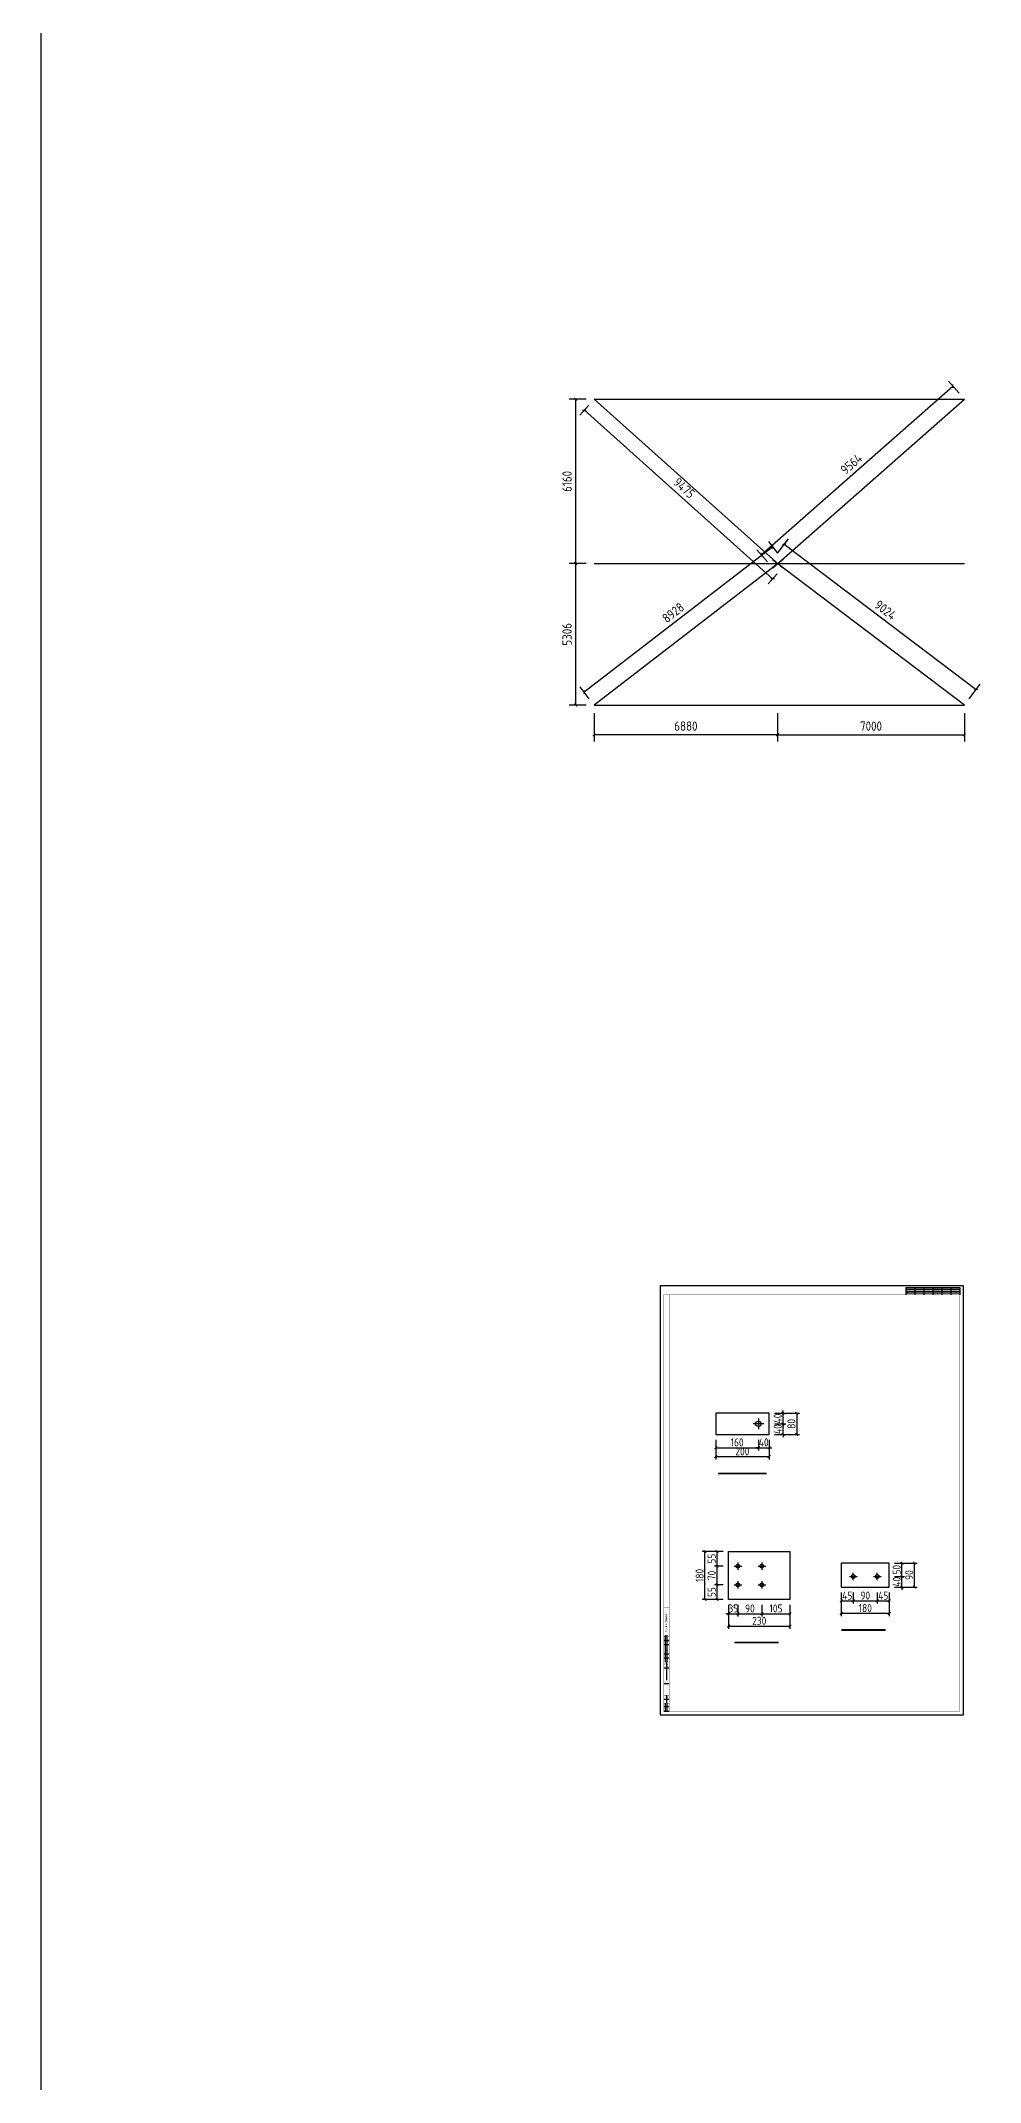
# Model space of a CAD drawing. Extents: x -196983 to 471790, y -783661 to 190401.
# Drawn here: x 175021 to 210233, y -240024 to -163508 of the extents above; entities that cross this region are included whole.
import ezdxf

# ---------------------------------------------------------------- set-up
doc = ezdxf.new("R2010")
doc.units = 0
doc.header["$LTSCALE"] = 1000
doc.header["$MEASUREMENT"] = 0
for name, color, linetype in [('_TCH_MASK', 7, 'Continuous'), ('AXIS', 3, 'Continuous'), ('PUB_TITLE', 4, 'Continuous')]:
    doc.layers.add(name, color=color, linetype=linetype)
doc.styles.get("Standard").update_dxf_attribs({"font": 'gbenor.shx', "bigfont": 'gbcbig.shx'})
doc.styles.add('图框', font='')
doc.styles.get('图框').set_extended_font_data('SimSun')
doc.dimstyles.get("Standard").update_dxf_attribs({"dimscale": 100, "dimtxt": 3.5, "dimasz": 1, "dimexe": 2.5, "dimexo": 3, "dimgap": 1.5, "dimtad": 1, "dimdec": 0, "dimzin": 0, "dimdsep": 46, "dimtxsty": 'Standard', "dimblk": 'ARCHTICK', "dimcen": 0.09, "dimadec": 0, "dimazin": 0, "dimtfac": 1, "dimtdec": 0, "dimtix": 1, "dimtmove": 2, "dimatfit": 3, "dimfxl": 1, "dimtolj": 1, "dimtzin": 0, "dimarcsym": 0})

# ---------------------------------------------------------------- blocks, each defined once
blk = doc.blocks.new('_ArchTick')
at = {"color": 0, "linetype": 'ByBlock', "const_width": 0.4}
blk.add_lwpolyline([(-0.5, -0.5), (0.5, 0.5)], dxfattribs=at)
blk = doc.blocks.new('*D1538')
at = {"color": 0, "lineweight": -2}
for p, q in [((195761, -188708), (195761, -189769)), ((202641, -188708), (202641, -189769)), ((202641, -189519), (195761, -189519))]:
    blk.add_line(p, q, dxfattribs=at)
at = {"layer": 'Defpoints', "color": 0}
for p in [(195761, -188408), (202641, -188408), (195761, -189519)]:
    blk.add_point(p, dxfattribs=at)
at = {"color": 0, "lineweight": -2, "xscale": 100, "yscale": 100, "zscale": 100, "rotation": 180}
blk.add_blockref('_ArchTick', (195761, -189519), dxfattribs=at)
at = {"color": 0, "lineweight": -2, "xscale": 100, "yscale": 100, "zscale": 100}
blk.add_blockref('_ArchTick', (202641, -189519), dxfattribs=at)
at = {"color": 0, "insert": (199201, -189194), "char_height": 350, "attachment_point": 5}
blk.add_mtext('\\A1;6880', dxfattribs=at)
blk = doc.blocks.new('*D1539')
at = {"color": 0, "lineweight": -2}
for p, q in [((202641, -188708), (202641, -189769)), ((209641, -188708), (209641, -189769)), ((202641, -189519), (209641, -189519))]:
    blk.add_line(p, q, dxfattribs=at)
at = {"layer": 'Defpoints', "color": 0}
for p in [(202641, -188408), (209641, -188408), (209641, -189519)]:
    blk.add_point(p, dxfattribs=at)
at = {"color": 0, "lineweight": -2, "xscale": 100, "yscale": 100, "zscale": 100, "rotation": 180}
blk.add_blockref('_ArchTick', (202641, -189519), dxfattribs=at)
at = {"color": 0, "lineweight": -2, "xscale": 100, "yscale": 100, "zscale": 100}
blk.add_blockref('_ArchTick', (209641, -189519), dxfattribs=at)
at = {"color": 0, "insert": (206141, -189194), "char_height": 350, "attachment_point": 5}
blk.add_mtext('\\A1;7000', dxfattribs=at)
blk = doc.blocks.new('*D1540')
at = {"color": 0, "lineweight": -2}
for p, q in [((202459, -182473), (195389, -187925)), ((202648, -182718), (202306, -182275)), ((195578, -188170), (195236, -187727))]:
    blk.add_line(p, q, dxfattribs=at)
at = {"layer": 'Defpoints', "color": 0}
for p in [(202831, -182955), (195389, -187925), (195761, -188408)]:
    blk.add_point(p, dxfattribs=at)
at = {"color": 0, "lineweight": -2, "xscale": 100, "yscale": 100, "zscale": 100}
for p, rotation in [((202459, -182473), 37.64016145653964), ((195389, -187925), 217.6401614565397)]:
    blk.add_blockref('_ArchTick', p, dxfattribs=dict(at, rotation=rotation))
at = {"color": 0, "insert": (198725, -184942), "char_height": 350, "attachment_point": 5, "rotation": 37.64016}
blk.add_mtext('\\A1;8928', dxfattribs=at)
blk = doc.blocks.new('*D1541')
at = {"color": 0, "lineweight": -2}
for p, q in [((195561, -177166), (195228, -177538)), ((202453, -183671), (195395, -177351)), ((202620, -183486), (202287, -183858))]:
    blk.add_line(p, q, dxfattribs=at)
at = {"layer": 'Defpoints', "color": 0}
for p in [(195395, -177351), (195761, -176942), (202820, -183262)]:
    blk.add_point(p, dxfattribs=at)
at = {"color": 0, "lineweight": -2, "xscale": 100, "yscale": 100, "zscale": 100}
for p, rotation in [((195395, -177351), 138.1603616260456), ((202453, -183671), 318.1603616260456)]:
    blk.add_blockref('_ArchTick', p, dxfattribs=dict(at, rotation=rotation))
at = {"color": 0, "insert": (199141, -180269), "char_height": 350, "attachment_point": 5, "rotation": 318.16036}
blk.add_mtext('\\A1;9475', dxfattribs=at)
blk = doc.blocks.new('*D1542')
at = {"color": 0, "lineweight": -2}
for p, q in [((202028, -182769), (209209, -176450)), ((209443, -176717), (209043, -176263)), ((202263, -183035), (201863, -182581))]:
    blk.add_line(p, q, dxfattribs=at)
at = {"layer": 'Defpoints', "color": 0}
for p in [(209209, -176450), (209641, -176942), (202461, -183261)]:
    blk.add_point(p, dxfattribs=at)
at = {"color": 0, "lineweight": -2, "xscale": 100, "yscale": 100, "zscale": 100}
for p, rotation in [((209209, -176450), 41.34777721969362), ((202028, -182769), 221.3477772196936)]:
    blk.add_blockref('_ArchTick', p, dxfattribs=dict(at, rotation=rotation))
at = {"color": 0, "insert": (205404, -179366), "char_height": 350, "attachment_point": 5, "rotation": 41.34778}
blk.add_mtext('\\A1;9564', dxfattribs=at)
blk = doc.blocks.new('*D1543')
at = {"color": 0, "lineweight": -2}
for p, q in [((202631, -182718), (203042, -182176)), ((202891, -182375), (210082, -187826)), ((209822, -188169), (210233, -187627))]:
    blk.add_line(p, q, dxfattribs=at)
at = {"layer": 'Defpoints', "color": 0}
for p in [(202450, -182957), (210082, -187826), (209641, -188408)]:
    blk.add_point(p, dxfattribs=at)
at = {"color": 0, "lineweight": -2, "xscale": 100, "yscale": 100, "zscale": 100}
for p, rotation in [((202891, -182375), 142.837872668797), ((210082, -187826), 322.837872668797)]:
    blk.add_blockref('_ArchTick', p, dxfattribs=dict(at, rotation=rotation))
at = {"color": 0, "insert": (206683, -184842), "char_height": 350, "attachment_point": 5, "rotation": 322.83787}
blk.add_mtext('\\A1;9024', dxfattribs=at)
blk = doc.blocks.new('*D1570')
at = {"color": 0, "lineweight": -2}
for p, q in [((195461, -183102), (194822, -183102)), ((195072, -188408), (195072, -183102)), ((195461, -188408), (194822, -188408))]:
    blk.add_line(p, q, dxfattribs=at)
at = {"layer": 'Defpoints', "color": 0}
for p in [(195072, -183102), (195761, -183102), (195761, -188408)]:
    blk.add_point(p, dxfattribs=at)
at = {"color": 0, "lineweight": -2, "xscale": 100, "yscale": 100, "zscale": 100}
for p, rotation in [((195072, -183102), 90), ((195072, -188408), 270)]:
    blk.add_blockref('_ArchTick', p, dxfattribs=dict(at, rotation=rotation))
at = {"color": 0, "insert": (194747, -185755), "char_height": 350, "attachment_point": 5, "rotation": 90}
blk.add_mtext('\\A1;5306', dxfattribs=at)
blk = doc.blocks.new('*D1571')
at = {"color": 0, "lineweight": -2}
for p, q in [((195461, -176942), (194822, -176942)), ((195072, -183102), (195072, -176942)), ((195461, -183102), (194822, -183102))]:
    blk.add_line(p, q, dxfattribs=at)
at = {"layer": 'Defpoints', "color": 0}
for p in [(195072, -176942), (195761, -176942), (195761, -183102)]:
    blk.add_point(p, dxfattribs=at)
at = {"color": 0, "lineweight": -2, "xscale": 100, "yscale": 100, "zscale": 100}
for p, rotation in [((195072, -176942), 90), ((195072, -183102), 270)]:
    blk.add_blockref('_ArchTick', p, dxfattribs=dict(at, rotation=rotation))
at = {"color": 0, "insert": (194747, -180022), "char_height": 350, "attachment_point": 5, "rotation": 90}
blk.add_mtext('\\A1;6160', dxfattribs=at)
blk = doc.blocks.new('$titleblk$00000095')
for p, q in [((-150, 20), (-150, 0)), ((-150, 20), (0, 20)), ((-150, 15), (-75, 15)), ((-150, 10), (-75, 10)), ((-150, 5), (-75, 5)), ((-125, 20), (-125, 0)), ((-100, 20), (-100, 0)), ((-75, 20), (-75, 0)), ((-75, 20), (-75, 0)), ((-75, 15), (0, 15)), ((-75, 10), (0, 10)), ((-75, 5), (0, 5)), ((-50, 20), (-50, 0)), ((-25, 20), (-25, 0)), ((0, 20), (0, 0))]:
    blk.add_line(p, q)
at = {"width": 0.8}
for s, p in [('建   筑', (-146.4, 15.6)), ('结   构', (-146.4, 10.9)), ('通   讯', (-146.4, 0.9)), ('电   气', (-146.4, 5.6)), ('给 排 水', (-71, 10.9)), ('暖  通', (-70.3, 15.7)), ('工   艺', (-70.3, 6.1)), ('自   控', (-70.3, 1.2))]:
    blk.add_text(s, height=3.51, dxfattribs=at).set_placement(p)
blk = doc.blocks.new('新块')
for p, q in [((-5840, 800), (-8800, 800)), ((-5840, 600), (-8800, 600)), ((-8240, 400), (-8240, 1000)), ((-7780, 400), (-7780, 1000)), ((-6760, 400), (-6760, 1000)), ((-6300, 400), (-6300, 1000)), ((-5840, 700), (-3840, 700)), ((-5200, 400), (-5200, 1000)), ((-3440, 400), (-3440, 1000)), ((-2160, 700), (-1280, 700)), ((-1720, 400), (-1720, 1000)), ((-400, 800), (-1280, 800)), ((-400, 600), (-1280, 600)), ((-920, 400), (-920, 1000)), ((-400, 400), (-400, 1000))]:
    blk.add_line(p, q)
for points, const_width in [([(-11880, 400), (-11880, 1000), (-400, 1000)], 32), ([(-8800, 400), (-8800, 1000)], 20), ([(-7320, 400), (-7320, 1000)], 20), ([(-5840, 400), (-5840, 1000)], 20), ([(-3840, 400), (-3840, 1000)], 20), ([(-2160, 400), (-2160, 1000)], 20), ([(-1280, 400), (-1280, 1000)], 20)]:
    blk.add_lwpolyline(points, dxfattribs=dict(const_width=const_width))
at = {"layer": 'PUB_TITLE'}
blk.add_lwpolyline([(-47560, 0), (0, 0), (0, 33640), (-47560, 33640)], close=True, dxfattribs=at)
at = {"layer": 'PUB_TITLE', "const_width": 40}
blk.add_lwpolyline([(-46560, 400), (-400, 400), (-400, 33240), (-46560, 33240)], close=True, dxfattribs=at)
at = {"layer": 'PUB_TITLE', "const_width": 32}
blk.add_lwpolyline([(-400, 1000), (-46560, 1000)], dxfattribs=at)
at = {"layer": 'PUB_TITLE', "xscale": 40, "yscale": 40, "zscale": 40, "rotation": 90}
blk.add_blockref('$titleblk$00000095', (-46560, 33240), dxfattribs=at)
at = {"style": '图框', "width": 0.8}
for s, height, p in [('安徽乾坤建材科技有限公司', 160, (-11315, 604)), ('项目负责人', 80, (-8739, 457)), ('审    核', 80, (-8702, 659)), ('审    定', 80, (-8701, 854)), ('设计负责人', 80, (-7265, 659)), ('校    对', 80, (-7217, 851)), ('设 计 人', 80, (-7213, 457)), ('项目名称', 80, (-5712, 494)), ('工程名称', 80, (-5712, 794)), ('名称', 80, (-3732, 498)), ('图纸', 80, (-3732, 778)), ('工程编号', 80, (-2112, 803)), ('图   号', 80, (-2098, 504)), ('比 例', 80, (-1211, 457)), ('阶 段', 80, (-1205, 851)), ('日 期', 80, (-1212, 659))]:
    blk.add_text(s, height=height, dxfattribs=at).set_placement(p)
for tag, p in [('项目负责人', (-8228, 444)), ('审定人', (-8147, 838)), ('审核人', (-8147, 641)), ('设计负责人', (-6745, 649)), ('设计人', (-6659, 447)), ('校对', (-6621, 837)), ('项目名称', (-5026, 479)), ('工程名称', (-5026, 781)), ('图名', (-3347, 649)), ('图号', (-1657, 502)), ('日期', (-905, 632)), ('阶段', (-810, 832)), ('比例', (-810, 446))]:
    blk.add_attdef(tag, p, '', height=120)
blk = doc.blocks.new('*D1640')
at = {"layer": 'AXIS', "color": 0, "lineweight": -2}
for p, q in [((200320, -215947), (200320, -216342)), ((200320, -216242), (201920, -216242)), ((201920, -215947), (201920, -216342))]:
    blk.add_line(p, q, dxfattribs=at)
at = {"layer": 'Defpoints', "color": 0}
for p in [(200320, -215747), (201920, -215747), (201920, -216242)]:
    blk.add_point(p, dxfattribs=at)
at = {"layer": 'AXIS', "color": 0, "lineweight": -2, "xscale": 100, "yscale": 100, "zscale": 100, "rotation": 180}
blk.add_blockref('_ArchTick', (200320, -216242), dxfattribs=at)
at = {"layer": 'AXIS', "color": 0, "lineweight": -2, "xscale": 100, "yscale": 100, "zscale": 100}
blk.add_blockref('_ArchTick', (201920, -216242), dxfattribs=at)
at = {"layer": 'AXIS', "color": 0, "insert": (201120, -216042), "char_height": 300, "attachment_point": 5}
blk.add_mtext('\\A1;160', dxfattribs=at)
blk = doc.blocks.new('*D1641')
at = {"layer": 'AXIS', "color": 0, "lineweight": -2}
for p, q in [((201920, -216242), (201820, -216242)), ((201920, -215947), (201920, -216342)), ((201920, -216242), (202320, -216242)), ((202320, -215947), (202320, -216342)), ((202320, -216242), (202420, -216242))]:
    blk.add_line(p, q, dxfattribs=at)
at = {"layer": 'Defpoints', "color": 0}
for p in [(201920, -215747), (202320, -215747), (202320, -216242)]:
    blk.add_point(p, dxfattribs=at)
at = {"layer": 'AXIS', "color": 0, "lineweight": -2, "xscale": 100, "yscale": 100, "zscale": 100}
blk.add_blockref('_ArchTick', (201920, -216242), dxfattribs=at)
at = {"layer": 'AXIS', "color": 0, "lineweight": -2, "xscale": 100, "yscale": 100, "zscale": 100, "rotation": 180}
blk.add_blockref('_ArchTick', (202320, -216242), dxfattribs=at)
at = {"layer": 'AXIS', "color": 0, "insert": (202120, -216042), "char_height": 300, "attachment_point": 5}
blk.add_mtext('\\A1;40', dxfattribs=at)
blk = doc.blocks.new('*D1642')
at = {"layer": 'AXIS', "color": 0, "lineweight": -2}
for p, q in [((202520, -215347), (202942, -215347)), ((202520, -215747), (202942, -215747)), ((202842, -215347), (202842, -215247)), ((202842, -215747), (202842, -215347)), ((202842, -215747), (202842, -215847))]:
    blk.add_line(p, q, dxfattribs=at)
at = {"layer": 'Defpoints', "color": 0}
for p in [(202320, -215347), (202320, -215747), (202842, -215347)]:
    blk.add_point(p, dxfattribs=at)
at = {"layer": 'AXIS', "color": 0, "lineweight": -2, "xscale": 100, "yscale": 100, "zscale": 100}
for p, rotation in [((202842, -215347), 270), ((202842, -215747), 90)]:
    blk.add_blockref('_ArchTick', p, dxfattribs=dict(at, rotation=rotation))
at = {"layer": 'AXIS', "color": 0, "insert": (202642, -215547), "char_height": 300, "attachment_point": 5, "rotation": 90}
blk.add_mtext('\\A1;40', dxfattribs=at)
blk = doc.blocks.new('*D1643')
at = {"layer": 'AXIS', "color": 0, "lineweight": -2}
for p, q in [((202520, -214947), (202942, -214947)), ((202842, -214947), (202842, -214847)), ((202842, -215347), (202842, -214947)), ((202520, -215347), (202942, -215347)), ((202842, -215347), (202842, -215447))]:
    blk.add_line(p, q, dxfattribs=at)
at = {"layer": 'Defpoints', "color": 0}
for p in [(202320, -214947), (202842, -214947), (202320, -215347)]:
    blk.add_point(p, dxfattribs=at)
at = {"layer": 'AXIS', "color": 0, "lineweight": -2, "xscale": 100, "yscale": 100, "zscale": 100}
for p, rotation in [((202842, -214947), 270), ((202842, -215347), 90)]:
    blk.add_blockref('_ArchTick', p, dxfattribs=dict(at, rotation=rotation))
at = {"layer": 'AXIS', "color": 0, "insert": (202642, -215147), "char_height": 300, "attachment_point": 5, "rotation": 90}
blk.add_mtext('\\A1;40', dxfattribs=at)
blk = doc.blocks.new('*D1644')
at = {"layer": 'AXIS', "color": 0, "lineweight": -2}
for p, q in [((202520, -214947), (203456, -214947)), ((203356, -214947), (203356, -215747)), ((202520, -215747), (203456, -215747))]:
    blk.add_line(p, q, dxfattribs=at)
at = {"layer": 'Defpoints', "color": 0}
for p in [(202320, -214947), (202320, -215747), (203356, -215747)]:
    blk.add_point(p, dxfattribs=at)
at = {"layer": 'AXIS', "color": 0, "lineweight": -2, "xscale": 100, "yscale": 100, "zscale": 100}
for p, rotation in [((203356, -214947), 90), ((203356, -215747), 270)]:
    blk.add_blockref('_ArchTick', p, dxfattribs=dict(at, rotation=rotation))
at = {"layer": 'AXIS', "color": 0, "insert": (203156, -215347), "char_height": 300, "attachment_point": 5, "rotation": 90}
blk.add_mtext('\\A1;80', dxfattribs=at)
blk = doc.blocks.new('*D1635')
at = {"layer": 'AXIS', "color": 0, "lineweight": -2}
for p, q in [((200320, -215947), (200320, -216678)), ((202320, -215947), (202320, -216678)), ((202320, -216578), (200320, -216578))]:
    blk.add_line(p, q, dxfattribs=at)
at = {"layer": 'Defpoints', "color": 0}
for p in [(200320, -215747), (202320, -215747), (200320, -216578)]:
    blk.add_point(p, dxfattribs=at)
at = {"layer": 'AXIS', "color": 0, "lineweight": -2, "xscale": 100, "yscale": 100, "zscale": 100, "rotation": 180}
blk.add_blockref('_ArchTick', (200320, -216578), dxfattribs=at)
at = {"layer": 'AXIS', "color": 0, "lineweight": -2, "xscale": 100, "yscale": 100, "zscale": 100}
blk.add_blockref('_ArchTick', (202320, -216578), dxfattribs=at)
at = {"layer": 'AXIS', "color": 0, "insert": (201320, -216378), "char_height": 300, "attachment_point": 5}
blk.add_mtext('\\A1;200', dxfattribs=at)
blk = doc.blocks.new('*D1636')
at = {"layer": '_TCH_MASK', "color": 0, "lineweight": -2}
for p, q in [((205026, -221666), (205026, -222085)), ((205476, -221666), (205476, -222085)), ((205026, -221985), (205476, -221985))]:
    blk.add_line(p, q, dxfattribs=at)
at = {"layer": 'Defpoints', "color": 0}
for p in [(205026, -221466), (205476, -221466), (205476, -221985)]:
    blk.add_point(p, dxfattribs=at)
at = {"layer": '_TCH_MASK', "color": 0, "lineweight": -2, "xscale": 100, "yscale": 100, "zscale": 100, "rotation": 180}
blk.add_blockref('_ArchTick', (205026, -221985), dxfattribs=at)
at = {"layer": '_TCH_MASK', "color": 0, "lineweight": -2, "xscale": 100, "yscale": 100, "zscale": 100}
blk.add_blockref('_ArchTick', (205476, -221985), dxfattribs=at)
at = {"layer": '_TCH_MASK', "color": 0, "lineweight": 15, "insert": (205251, -221785), "char_height": 300, "attachment_point": 5}
blk.add_mtext('\\A1;45', dxfattribs=at)
blk = doc.blocks.new('*D1632')
at = {"layer": '_TCH_MASK', "color": 0, "lineweight": -2}
for p, q in [((205476, -221666), (205476, -222085)), ((206376, -221666), (206376, -222085)), ((205476, -221985), (206376, -221985))]:
    blk.add_line(p, q, dxfattribs=at)
at = {"layer": 'Defpoints', "color": 0}
for p in [(205476, -221466), (206376, -221466), (206376, -221985)]:
    blk.add_point(p, dxfattribs=at)
at = {"layer": '_TCH_MASK', "color": 0, "lineweight": -2, "xscale": 100, "yscale": 100, "zscale": 100, "rotation": 180}
blk.add_blockref('_ArchTick', (205476, -221985), dxfattribs=at)
at = {"layer": '_TCH_MASK', "color": 0, "lineweight": -2, "xscale": 100, "yscale": 100, "zscale": 100}
blk.add_blockref('_ArchTick', (206376, -221985), dxfattribs=at)
at = {"layer": '_TCH_MASK', "color": 0, "lineweight": 15, "insert": (205926, -221785), "char_height": 300, "attachment_point": 5}
blk.add_mtext('\\A1;90', dxfattribs=at)
blk = doc.blocks.new('*D1637')
at = {"layer": '_TCH_MASK', "color": 0, "lineweight": -2}
for p, q in [((206376, -221666), (206376, -222085)), ((206826, -221666), (206826, -222085)), ((206376, -221985), (206826, -221985))]:
    blk.add_line(p, q, dxfattribs=at)
at = {"layer": 'Defpoints', "color": 0}
for p in [(206376, -221466), (206826, -221466), (206826, -221985)]:
    blk.add_point(p, dxfattribs=at)
at = {"layer": '_TCH_MASK', "color": 0, "lineweight": -2, "xscale": 100, "yscale": 100, "zscale": 100, "rotation": 180}
blk.add_blockref('_ArchTick', (206376, -221985), dxfattribs=at)
at = {"layer": '_TCH_MASK', "color": 0, "lineweight": -2, "xscale": 100, "yscale": 100, "zscale": 100}
blk.add_blockref('_ArchTick', (206826, -221985), dxfattribs=at)
at = {"layer": '_TCH_MASK', "color": 0, "lineweight": 15, "insert": (206601, -221785), "char_height": 300, "attachment_point": 5}
blk.add_mtext('\\A1;45', dxfattribs=at)
blk = doc.blocks.new('*D1638')
at = {"layer": '_TCH_MASK', "color": 0, "lineweight": -2}
for p, q in [((205026, -221666), (205026, -222553)), ((206826, -221666), (206826, -222553)), ((206826, -222453), (205026, -222453))]:
    blk.add_line(p, q, dxfattribs=at)
at = {"layer": 'Defpoints', "color": 0}
for p in [(205026, -221466), (206826, -221466), (205026, -222453)]:
    blk.add_point(p, dxfattribs=at)
at = {"layer": '_TCH_MASK', "color": 0, "lineweight": -2, "xscale": 100, "yscale": 100, "zscale": 100, "rotation": 180}
blk.add_blockref('_ArchTick', (205026, -222453), dxfattribs=at)
at = {"layer": '_TCH_MASK', "color": 0, "lineweight": -2, "xscale": 100, "yscale": 100, "zscale": 100}
blk.add_blockref('_ArchTick', (206826, -222453), dxfattribs=at)
at = {"layer": '_TCH_MASK', "color": 0, "lineweight": 15, "insert": (205926, -222253), "char_height": 300, "attachment_point": 5}
blk.add_mtext('\\A1;180', dxfattribs=at)
blk = doc.blocks.new('*D1633')
at = {"layer": '_TCH_MASK', "color": 0, "lineweight": -2}
for p, q in [((207026, -221066), (207402, -221066)), ((207302, -221066), (207302, -220966)), ((207302, -221466), (207302, -221066)), ((207026, -221466), (207402, -221466)), ((207302, -221466), (207302, -221566))]:
    blk.add_line(p, q, dxfattribs=at)
at = {"layer": 'Defpoints', "color": 0}
for p in [(206826, -221066), (207302, -221066), (206826, -221466)]:
    blk.add_point(p, dxfattribs=at)
at = {"layer": '_TCH_MASK', "color": 0, "lineweight": -2, "xscale": 100, "yscale": 100, "zscale": 100}
for p, rotation in [((207302, -221066), 270), ((207302, -221466), 90)]:
    blk.add_blockref('_ArchTick', p, dxfattribs=dict(at, rotation=rotation))
at = {"layer": '_TCH_MASK', "color": 0, "lineweight": 15, "insert": (207102, -221266), "char_height": 300, "attachment_point": 5, "rotation": 90}
blk.add_mtext('\\A1;40', dxfattribs=at)
blk = doc.blocks.new('*D1639')
at = {"layer": '_TCH_MASK', "color": 0, "lineweight": -2}
for p, q in [((207026, -220566), (207402, -220566)), ((207026, -221066), (207402, -221066)), ((207302, -221066), (207302, -220566))]:
    blk.add_line(p, q, dxfattribs=at)
at = {"layer": 'Defpoints', "color": 0}
for p in [(206826, -220566), (206826, -221066), (207302, -220566)]:
    blk.add_point(p, dxfattribs=at)
at = {"layer": '_TCH_MASK', "color": 0, "lineweight": -2, "xscale": 100, "yscale": 100, "zscale": 100}
for p, rotation in [((207302, -220566), 90), ((207302, -221066), 270)]:
    blk.add_blockref('_ArchTick', p, dxfattribs=dict(at, rotation=rotation))
at = {"layer": '_TCH_MASK', "color": 0, "lineweight": 15, "insert": (207102, -220816), "char_height": 300, "attachment_point": 5, "rotation": 90}
blk.add_mtext('\\A1;50', dxfattribs=at)
blk = doc.blocks.new('*D1634')
at = {"layer": '_TCH_MASK', "color": 0, "lineweight": -2}
for p, q in [((207026, -220566), (207873, -220566)), ((207773, -221466), (207773, -220566)), ((207026, -221466), (207873, -221466))]:
    blk.add_line(p, q, dxfattribs=at)
at = {"layer": 'Defpoints', "color": 0}
for p in [(206826, -220566), (207773, -220566), (206826, -221466)]:
    blk.add_point(p, dxfattribs=at)
at = {"layer": '_TCH_MASK', "color": 0, "lineweight": -2, "xscale": 100, "yscale": 100, "zscale": 100}
for p, rotation in [((207773, -220566), 90), ((207773, -221466), 270)]:
    blk.add_blockref('_ArchTick', p, dxfattribs=dict(at, rotation=rotation))
at = {"layer": '_TCH_MASK', "color": 0, "lineweight": 15, "insert": (207573, -221016), "char_height": 300, "attachment_point": 5, "rotation": 90}
blk.add_mtext('\\A1;90', dxfattribs=at)
blk = doc.blocks.new('*D1656')
at = {"layer": '_TCH_MASK', "color": 0, "lineweight": -2}
for p, q in [((200803, -222468), (200703, -222468)), ((200803, -222130), (200803, -222568)), ((200803, -222468), (201153, -222468)), ((201153, -222130), (201153, -222568)), ((201153, -222468), (201253, -222468))]:
    blk.add_line(p, q, dxfattribs=at)
at = {"layer": 'Defpoints', "color": 0}
for p in [(200803, -221930), (201153, -221930), (201153, -222468)]:
    blk.add_point(p, dxfattribs=at)
at = {"layer": '_TCH_MASK', "color": 0, "lineweight": -2, "xscale": 100, "yscale": 100, "zscale": 100}
blk.add_blockref('_ArchTick', (200803, -222468), dxfattribs=at)
at = {"layer": '_TCH_MASK', "color": 0, "lineweight": -2, "xscale": 100, "yscale": 100, "zscale": 100, "rotation": 180}
blk.add_blockref('_ArchTick', (201153, -222468), dxfattribs=at)
at = {"layer": '_TCH_MASK', "color": 0, "lineweight": 15, "insert": (200978, -222268), "char_height": 300, "attachment_point": 5}
blk.add_mtext('\\A1;35', dxfattribs=at)
blk = doc.blocks.new('*D1657')
at = {"layer": '_TCH_MASK', "color": 0, "lineweight": -2}
for p, q in [((201153, -222130), (201153, -222568)), ((201153, -222468), (202053, -222468)), ((202053, -222130), (202053, -222568))]:
    blk.add_line(p, q, dxfattribs=at)
at = {"layer": 'Defpoints', "color": 0}
for p in [(201153, -221930), (202053, -221930), (202053, -222468)]:
    blk.add_point(p, dxfattribs=at)
at = {"layer": '_TCH_MASK', "color": 0, "lineweight": -2, "xscale": 100, "yscale": 100, "zscale": 100, "rotation": 180}
blk.add_blockref('_ArchTick', (201153, -222468), dxfattribs=at)
at = {"layer": '_TCH_MASK', "color": 0, "lineweight": -2, "xscale": 100, "yscale": 100, "zscale": 100}
blk.add_blockref('_ArchTick', (202053, -222468), dxfattribs=at)
at = {"layer": '_TCH_MASK', "color": 0, "lineweight": 15, "insert": (201603, -222268), "char_height": 300, "attachment_point": 5}
blk.add_mtext('\\A1;90', dxfattribs=at)
blk = doc.blocks.new('*D1663')
at = {"layer": '_TCH_MASK', "color": 0, "lineweight": -2}
for p, q in [((202053, -222130), (202053, -222568)), ((202053, -222468), (203103, -222468)), ((203103, -222130), (203103, -222568))]:
    blk.add_line(p, q, dxfattribs=at)
at = {"layer": 'Defpoints', "color": 0}
for p in [(202053, -221930), (203103, -221930), (203103, -222468)]:
    blk.add_point(p, dxfattribs=at)
at = {"layer": '_TCH_MASK', "color": 0, "lineweight": -2, "xscale": 100, "yscale": 100, "zscale": 100, "rotation": 180}
blk.add_blockref('_ArchTick', (202053, -222468), dxfattribs=at)
at = {"layer": '_TCH_MASK', "color": 0, "lineweight": -2, "xscale": 100, "yscale": 100, "zscale": 100}
blk.add_blockref('_ArchTick', (203103, -222468), dxfattribs=at)
at = {"layer": '_TCH_MASK', "color": 0, "lineweight": 15, "insert": (202578, -222268), "char_height": 300, "attachment_point": 5}
blk.add_mtext('\\A1;105', dxfattribs=at)
blk = doc.blocks.new('*D1658')
at = {"layer": '_TCH_MASK', "color": 0, "lineweight": -2}
for p, q in [((200803, -222130), (200803, -223030)), ((203103, -222130), (203103, -223030)), ((200803, -222930), (203103, -222930))]:
    blk.add_line(p, q, dxfattribs=at)
at = {"layer": 'Defpoints', "color": 0}
for p in [(200803, -221930), (203103, -221930), (203103, -222930)]:
    blk.add_point(p, dxfattribs=at)
at = {"layer": '_TCH_MASK', "color": 0, "lineweight": -2, "xscale": 100, "yscale": 100, "zscale": 100, "rotation": 180}
blk.add_blockref('_ArchTick', (200803, -222930), dxfattribs=at)
at = {"layer": '_TCH_MASK', "color": 0, "lineweight": -2, "xscale": 100, "yscale": 100, "zscale": 100}
blk.add_blockref('_ArchTick', (203103, -222930), dxfattribs=at)
at = {"layer": '_TCH_MASK', "color": 0, "lineweight": 15, "insert": (201953, -222730), "char_height": 300, "attachment_point": 5}
blk.add_mtext('\\A1;230', dxfattribs=at)
blk = doc.blocks.new('*D1659')
at = {"layer": '_TCH_MASK', "color": 0, "lineweight": -2}
for p, q in [((200603, -221380), (200268, -221380)), ((200368, -221930), (200368, -221380)), ((200603, -221930), (200268, -221930))]:
    blk.add_line(p, q, dxfattribs=at)
at = {"layer": 'Defpoints', "color": 0}
for p in [(200368, -221380), (200803, -221380), (200803, -221930)]:
    blk.add_point(p, dxfattribs=at)
at = {"layer": '_TCH_MASK', "color": 0, "lineweight": -2, "xscale": 100, "yscale": 100, "zscale": 100}
for p, rotation in [((200368, -221380), 90), ((200368, -221930), 270)]:
    blk.add_blockref('_ArchTick', p, dxfattribs=dict(at, rotation=rotation))
at = {"layer": '_TCH_MASK', "color": 0, "lineweight": 15, "insert": (200168, -221655), "char_height": 300, "attachment_point": 5, "rotation": 90}
blk.add_mtext('\\A1;55', dxfattribs=at)
blk = doc.blocks.new('*D1660')
at = {"layer": '_TCH_MASK', "color": 0, "lineweight": -2}
for p, q in [((200603, -220680), (200268, -220680)), ((200368, -221380), (200368, -220680)), ((200603, -221380), (200268, -221380))]:
    blk.add_line(p, q, dxfattribs=at)
at = {"layer": 'Defpoints', "color": 0}
for p in [(200368, -220680), (200803, -220680), (200803, -221380)]:
    blk.add_point(p, dxfattribs=at)
at = {"layer": '_TCH_MASK', "color": 0, "lineweight": -2, "xscale": 100, "yscale": 100, "zscale": 100}
for p, rotation in [((200368, -220680), 90), ((200368, -221380), 270)]:
    blk.add_blockref('_ArchTick', p, dxfattribs=dict(at, rotation=rotation))
at = {"layer": '_TCH_MASK', "color": 0, "lineweight": 15, "insert": (200168, -221030), "char_height": 300, "attachment_point": 5, "rotation": 90}
blk.add_mtext('\\A1;70', dxfattribs=at)
blk = doc.blocks.new('*D1661')
at = {"layer": '_TCH_MASK', "color": 0, "lineweight": -2}
for p, q in [((200603, -220130), (200268, -220130)), ((200368, -220680), (200368, -220130)), ((200603, -220680), (200268, -220680))]:
    blk.add_line(p, q, dxfattribs=at)
at = {"layer": 'Defpoints', "color": 0}
for p in [(200368, -220130), (200803, -220130), (200803, -220680)]:
    blk.add_point(p, dxfattribs=at)
at = {"layer": '_TCH_MASK', "color": 0, "lineweight": -2, "xscale": 100, "yscale": 100, "zscale": 100}
for p, rotation in [((200368, -220130), 90), ((200368, -220680), 270)]:
    blk.add_blockref('_ArchTick', p, dxfattribs=dict(at, rotation=rotation))
at = {"layer": '_TCH_MASK', "color": 0, "lineweight": 15, "insert": (200168, -220405), "char_height": 300, "attachment_point": 5, "rotation": 90}
blk.add_mtext('\\A1;55', dxfattribs=at)
blk = doc.blocks.new('*D1662')
at = {"layer": '_TCH_MASK', "color": 0, "lineweight": -2}
for p, q in [((200603, -220130), (199816, -220130)), ((199916, -221930), (199916, -220130)), ((200603, -221930), (199816, -221930))]:
    blk.add_line(p, q, dxfattribs=at)
at = {"layer": 'Defpoints', "color": 0}
for p in [(199916, -220130), (200803, -220130), (200803, -221930)]:
    blk.add_point(p, dxfattribs=at)
at = {"layer": '_TCH_MASK', "color": 0, "lineweight": -2, "xscale": 100, "yscale": 100, "zscale": 100}
for p, rotation in [((199916, -220130), 90), ((199916, -221930), 270)]:
    blk.add_blockref('_ArchTick', p, dxfattribs=dict(at, rotation=rotation))
at = {"layer": '_TCH_MASK', "color": 0, "lineweight": 15, "insert": (199716, -221030), "char_height": 300, "attachment_point": 5, "rotation": 90}
blk.add_mtext('\\A1;180', dxfattribs=at)

msp = doc.modelspace()

# ---------------------------------------------------------------- linework, layer by layer
msp.add_line((175021.2, 190401), (175021.2, -783660.9))
at = {"color": 3}
for p, q in [((195761.1, -176942), (202641.1, -176942)), ((195761.1, -176942), (202819.9, -183262.1)), ((202460.9, -183260.6), (209641.1, -176942)), ((202641.1, -176942), (209641.1, -176942)), ((202831.1, -182955.4), (195761.1, -188408)), ((195761.1, -183102), (202641.1, -183102)), ((209641.1, -188408), (202449.8, -182957)), ((202641.1, -183102), (209641.1, -183102)), ((195761.1, -188408), (202641.1, -188408)), ((202641.1, -188408), (209641.1, -188408)), ((206826.3, -220566.4), (205026.3, -220566.4)), ((205026.3, -220566.4), (205026.3, -221466.4)), ((206826.3, -221466.4), (206826.3, -220566.4)), ((205026.3, -221466.4), (206826.3, -221466.4))]:
    msp.add_line(p, q, dxfattribs=at)
at = {"color": 1}
for p, q in [((202319.7, -214947.1), (200319.7, -214947.1)), ((200319.7, -214947.1), (200319.7, -215747.1)), ((202319.7, -215747.1), (202319.7, -214947.1)), ((200319.7, -215747.1), (202319.7, -215747.1)), ((202119.7, -215347.1), (201719.7, -215347.1)), ((201919.7, -215147.1), (201919.7, -215547.1))]:
    msp.add_line(p, q, dxfattribs=at)
at = {"color": 2}
for p, q in [((201012.5, -220680.1), (201292.5, -220680.1)), ((201152.5, -220540.1), (201152.5, -220820.1)), ((201912.5, -220680.1), (202192.5, -220680.1)), ((202052.5, -220540.1), (202052.5, -220820.1)), ((201012.5, -221380.1), (201292.5, -221380.1)), ((201152.5, -221240.1), (201152.5, -221520.1)), ((201912.5, -221380.1), (202192.5, -221380.1)), ((202052.5, -221240.1), (202052.5, -221520.1))]:
    msp.add_line(p, q, dxfattribs=at)
at = {"color": 6}
for p, q in [((205336.3, -221066.4), (205616.3, -221066.4)), ((205476.3, -221206.4), (205476.3, -220926.4)), ((206236.3, -221066.4), (206516.3, -221066.4)), ((206376.3, -221206.4), (206376.3, -220926.4))]:
    msp.add_line(p, q, dxfattribs=at)
at = {"color": 1}
msp.add_lwpolyline([(200802.5, -220130.1), (203102.5, -220130.1), (203102.5, -221930.1), (200802.5, -221930.1)], close=True, dxfattribs=at)
msp.add_circle((201919.7, -215347.1), 100, dxfattribs=at)
at = {"color": 2}
for centre in [(201152.5, -220680.1), (202052.5, -220680.1), (201152.5, -221380.1), (202052.5, -221380.1)]:
    msp.add_circle(centre, 70, dxfattribs=at)
at = {"color": 6}
for centre in [(205476.3, -221066.4), (206376.3, -221066.4)]:
    msp.add_circle(centre, 70, dxfattribs=at)
at = {"layer": 'AXIS', "color": 4}
for p, q in [((202220.8, -217216.1), (200408.3, -217216.1)), ((206682.5, -223098.5), (205034.4, -223098.5)), ((202677.4, -223553.5), (201029.2, -223553.5))]:
    msp.add_line(p, q, dxfattribs=at)
at = {"layer": 'AXIS', "color": 4, "const_width": 20}
for points in [[(200408.3, -217170.8), (202220.8, -217170.8)], [(205034.4, -223053.2), (206682.5, -223053.2)], [(201029.2, -223508.1), (202677.4, -223508.1)]]:
    msp.add_lwpolyline(points, dxfattribs=at)

# ---------------------------------------------------------------- block references
at = {"layer": '_TCH_MASK', "color": 0, "lineweight": 15, "xscale": 0.3380873532732949, "yscale": 0.3380873532732949, "zscale": 0.3380873532512785, "rotation": 270}
msp.add_blockref('新块', (198235.1, -226249.1), dxfattribs=at)

# ---------------------------------------------------------------- dimensions: what is measured, and where the dimension line sits
at = {"color": 3}
for p1, p2, distance, picture, middle in [((202460.9043, -183260.5508), (209641.0756, -176942.0001), 654.7494, '*D1542', (205403.7402, -179365.7643)), ((202819.9, -183262.1), (195761.1, -176942), 549.4, '*D1541', (199140.8, -180269.2)), ((202831.1, -182955.4), (195761.1, -188408), -609.5, '*D1540', (198725.4, -184941.8)), ((202449.8, -182957), (209641.1, -188408), 729.8, '*D1543', (206682.6, -184841.9))]:
    dim = msp.add_aligned_dim(p1=p1, p2=p2, distance=distance, dimstyle='Standard', dxfattribs=at)
    dim.commit()
    dim.dimension.update_dxf_attribs({"geometry": picture, "text_midpoint": middle})
for base, p1, p2, picture, middle in [((195072.4, -176942), (195761.1, -183102), (195761.1, -176942), '*D1571', (194747.4, -180022)), ((195072.4, -183102), (195761.1, -188408), (195761.1, -183102), '*D1570', (194747.4, -185755))]:
    dim = msp.add_linear_dim(base=base, p1=p1, p2=p2, angle=90, dimstyle='Standard', dxfattribs=at)
    dim.commit()
    dim.dimension.update_dxf_attribs({"geometry": picture, "text_midpoint": middle})
for base, p2, picture, middle in [((195761.1, -189518.5), (195761.1, -188408), '*D1538', (199201.1, -189193.5)), ((209641.1, -189518.5), (209641.1, -188408), '*D1539', (206141.1, -189193.5))]:
    dim = msp.add_linear_dim(base=base, p1=(202641.1, -188408), p2=p2, dimstyle='Standard', dxfattribs=at)
    dim.commit()
    dim.dimension.update_dxf_attribs({"geometry": picture, "text_midpoint": middle})
at = {"layer": '_TCH_MASK', "color": 6, "lineweight": 15}
for base, p1, p2, picture, middle in [((199915.7, -220130.1), (200802.5, -221930.1), (200802.5, -220130.1), '*D1662', (199715.7, -221030.1)), ((200368.1, -220130.1), (200802.5, -220680.1), (200802.5, -220130.1), '*D1661', (200168.1, -220405.1)), ((200368.1, -220680.1), (200802.5, -221380.1), (200802.5, -220680.1), '*D1660', (200168.1, -221030.1)), ((200368.1, -221380.1), (200802.5, -221930.1), (200802.5, -221380.1), '*D1659', (200168.1, -221655.1))]:
    dim = msp.add_linear_dim(base=base, p1=p1, p2=p2, angle=90, dimstyle='Standard', override={"dimtxt": 3, "dimexe": 1, "dimexo": 2, "dimgap": 0.5, "dimlfac": 0.1}, dxfattribs=at)
    dim.commit()
    dim.dimension.update_dxf_attribs({"geometry": picture, "text_midpoint": middle})
at = {"layer": '_TCH_MASK', "lineweight": 15}
for base, p1, p2, picture, middle in [((207302.2, -220566.4), (206826.3, -221066.4), (206826.3, -220566.4), '*D1639', (207102.2, -220816.4)), ((207772.9, -220566.4), (206826.3, -221466.4), (206826.3, -220566.4), '*D1634', (207572.9, -221016.4)), ((207302.2, -221066.4), (206826.3, -221466.4), (206826.3, -221066.4), '*D1633', (207102.2, -221266.4))]:
    dim = msp.add_linear_dim(base=base, p1=p1, p2=p2, angle=90, dimstyle='Standard', override={"dimtxt": 3, "dimexe": 1, "dimexo": 2, "dimgap": 0.5, "dimlfac": 0.1}, dxfattribs=at)
    dim.commit()
    dim.dimension.update_dxf_attribs({"geometry": picture, "text_midpoint": middle})
for base, p1, p2, picture, middle in [((205476.3, -221985), (205026.3, -221466.4), (205476.3, -221466.4), '*D1636', (205251.3, -221785)), ((205026.3, -222453.1), (206826.3, -221466.4), (205026.3, -221466.4), '*D1638', (205926.3, -222253.1)), ((206376.3, -221985), (205476.3, -221466.4), (206376.3, -221466.4), '*D1632', (205926.3, -221785)), ((206826.3, -221985), (206376.3, -221466.4), (206826.3, -221466.4), '*D1637', (206601.3, -221785))]:
    dim = msp.add_linear_dim(base=base, p1=p1, p2=p2, dimstyle='Standard', override={"dimtxt": 3, "dimexe": 1, "dimexo": 2, "dimgap": 0.5, "dimlfac": 0.1}, dxfattribs=at)
    dim.commit()
    dim.dimension.update_dxf_attribs({"geometry": picture, "text_midpoint": middle})
at = {"layer": '_TCH_MASK', "color": 6, "lineweight": 15}
for base, p1, p2, picture, middle in [((201152.5, -222468), (200802.5, -221930.1), (201152.5, -221930.1), '*D1656', (200977.5, -222268)), ((203102.5, -222929.6), (200802.5, -221930.1), (203102.5, -221930.1), '*D1658', (201952.5, -222729.6)), ((202052.5, -222468), (201152.5, -221930.1), (202052.5, -221930.1), '*D1657', (201602.5, -222268)), ((203102.5, -222468), (202052.5, -221930.1), (203102.5, -221930.1), '*D1663', (202577.5, -222268))]:
    dim = msp.add_linear_dim(base=base, p1=p1, p2=p2, dimstyle='Standard', override={"dimtxt": 3, "dimexe": 1, "dimexo": 2, "dimgap": 0.5, "dimlfac": 0.1}, dxfattribs=at)
    dim.commit()
    dim.dimension.update_dxf_attribs({"geometry": picture, "text_midpoint": middle})
at = {"layer": 'AXIS', "color": 4}
for base, p1, p2, picture, middle in [((202841.5, -214947.1), (202319.7, -215347.1), (202319.7, -214947.1), '*D1643', (202641.5, -215147.1)), ((203356.3, -215747.1), (202319.7, -214947.1), (202319.7, -215747.1), '*D1644', (203156.3, -215347.1)), ((202841.5, -215347.1), (202319.7, -215747.1), (202319.7, -215347.1), '*D1642', (202641.5, -215547.1))]:
    dim = msp.add_linear_dim(base=base, p1=p1, p2=p2, angle=90, dimstyle='Standard', override={"dimtxt": 3, "dimexe": 1, "dimexo": 2, "dimgap": 0.5, "dimlfac": 0.1}, dxfattribs=at)
    dim.commit()
    dim.dimension.update_dxf_attribs({"geometry": picture, "text_midpoint": middle})
for base, p1, p2, picture, middle in [((201919.7, -216242.1), (200319.7, -215747.1), (201919.7, -215747.1), '*D1640', (201119.7, -216042.1)), ((200319.7, -216578.3), (202319.7, -215747.1), (200319.7, -215747.1), '*D1635', (201319.7, -216378.3)), ((202319.7, -216242.1), (201919.7, -215747.1), (202319.7, -215747.1), '*D1641', (202119.7, -216042.1))]:
    dim = msp.add_linear_dim(base=base, p1=p1, p2=p2, dimstyle='Standard', override={"dimtxt": 3, "dimexe": 1, "dimexo": 2, "dimgap": 0.5, "dimlfac": 0.1}, dxfattribs=at)
    dim.commit()
    dim.dimension.update_dxf_attribs({"geometry": picture, "text_midpoint": middle})

doc.saveas('drawing.dxf')
